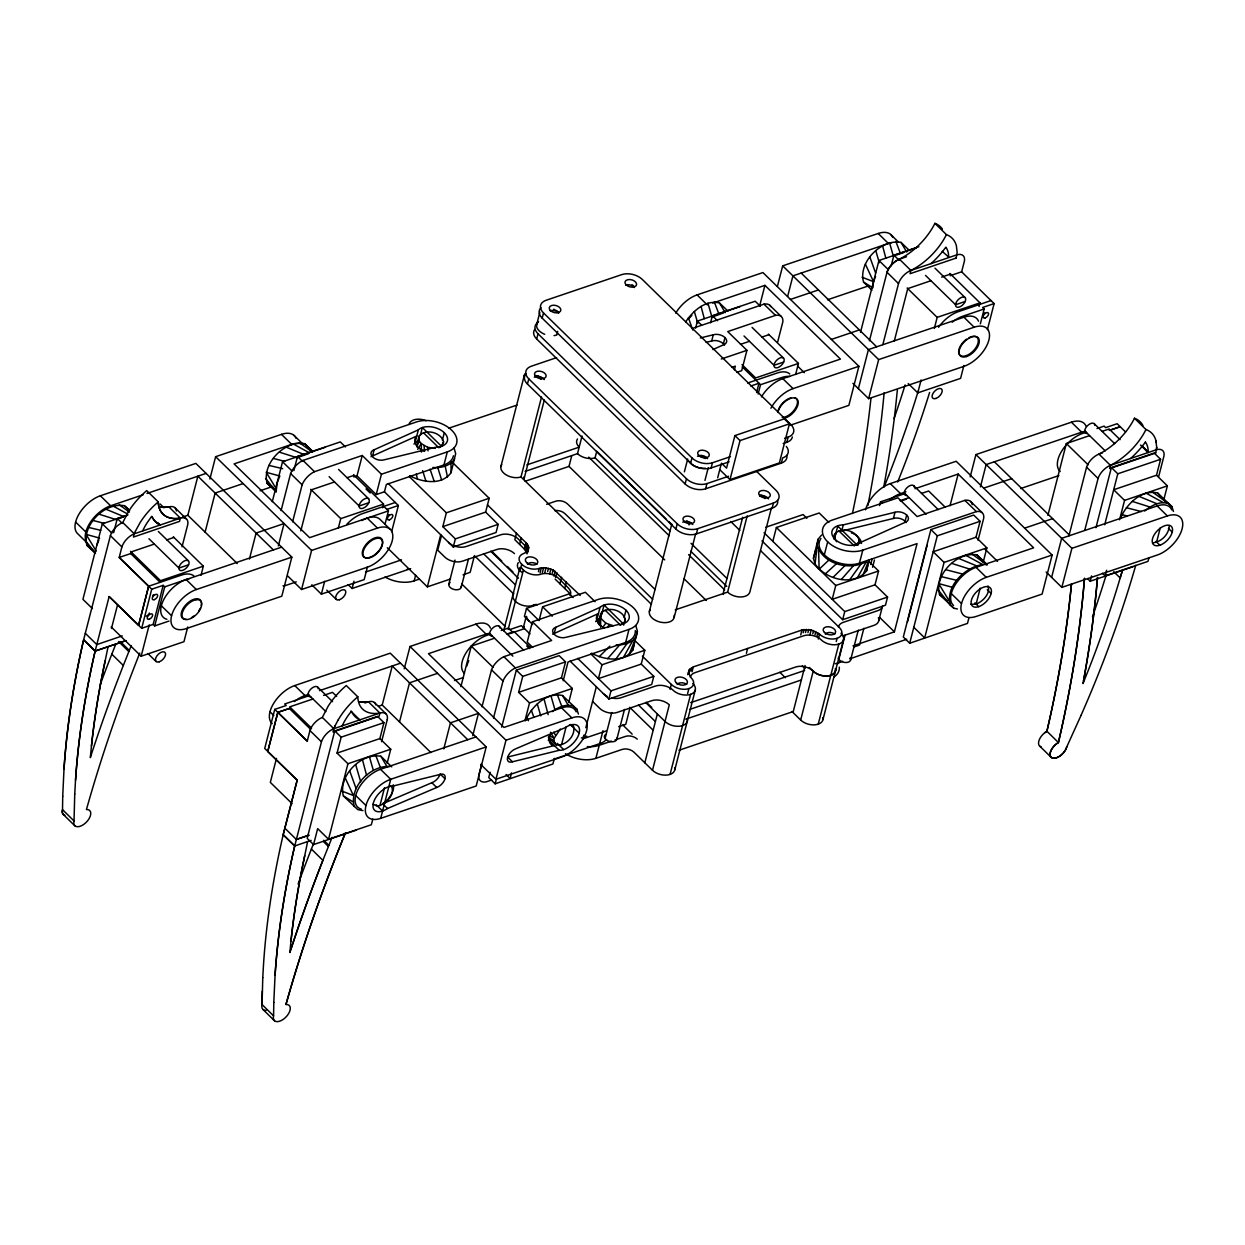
<?xml version="1.0" encoding="UTF-8"?>
<svg xmlns="http://www.w3.org/2000/svg" width="1245" height="1245" viewBox="0 0 1245 1245"><rect width="100%" height="100%" fill="white"/><g stroke="black" fill="none" stroke-linecap="round" stroke-linejoin="round"><path stroke-width="1.5" d="M62.732 796.271L62.515 809.717A10.629 5.758 -45.7 0 0 64.818 815.366A10.629 5.758 -45.7 0 1 62.53 809.67L74.031 820.953A10.629 5.758 -45.7 0 0 79.478 826.478A10.629 5.758 -45.7 0 0 90.029 816.798A10.629 5.758 -45.7 0 0 86.434 809.546A1489.144 805.468 -45.7 0 1 139.782 653.065M74.031 820.953L74.747 793.968M262.773 977.605L262.057 1004.606A10.629 5.758 -45.7 0 0 266.15 1010.395M262.29 991.16L262.088 1004.559L273.573 1015.858A10.629 5.758 -45.7 0 0 279.005 1021.414A10.629 5.758 -45.7 0 0 289.556 1011.718A10.629 5.758 -45.7 0 0 285.961 1004.482A1489.144 805.468 -45.7 0 1 345.332 833.092M273.573 1015.858L273.807 1002.412M62.717 796.302L64.009 769.005A1085.547 587.173 -45.7 0 1 83.617 639.852L110.385 535.646A13.664 7.392 -45.7 0 1 122.773 522.526L128.624 511.275A50.796 27.483 -45.7 0 1 146.739 490.623L158.239 501.906A47.575 25.74 -45.7 0 0 180.369 518.185A13.664 7.392 -45.7 0 1 187.746 524.596L182.035 546.804M273.791 1002.443L275.067 975.146A1085.547 587.173 -45.7 0 1 294.692 845.977L321.459 741.787A13.664 7.392 -45.7 0 1 333.816 728.698L335.061 725.866M527.787 552.126L528.689 547.318L527.398 544.112L487.495 504.894M600.588 627.293L600.79 613.567C607.093 605.724 622.905 609.77 625.317 619.372L623.636 625.13M1155.718 452.962L1156.683 447.282L1155.936 440.621A50.796 27.483 -45.7 0 0 1145.96 429.525L1134.46 418.242A47.575 25.74 -45.7 0 1 1098.93 454.098A13.664 7.392 -45.7 0 0 1086.574 467.171L1068.957 535.708M1158.675 476.586L1163.935 456.09A13.664 7.392 -45.7 0 0 1156.558 449.71L1156.698 447.251M74.731 793.999L75.525 780.257A1085.547 587.173 -45.7 0 1 95.134 651.088L109.155 596.526L141.681 628.305L153.166 624.399L163.188 585.337L164.729 586.846L154.707 625.908L153.166 624.399M262.757 977.636L263.551 963.895A1085.547 587.173 -45.7 0 1 283.175 834.741L297.166 780.21L264.718 748.447L274.74 709.385L286.225 705.495L284.685 704.001L306.083 696.733A25.522 13.804 -45.7 0 1 309.445 695.862M897.365 389.934L895.98 403.458A1506.17 814.681 -45.7 0 1 883.934 486.11M108.082 646.669L105.156 660.862A1068.521 577.96 -45.7 0 0 91.445 746.051L90.325 757.614L91.196 754.921A1506.17 814.681 -45.7 0 1 123.348 665.421L131.239 645.626M307.639 841.558L304.714 855.751A1068.521 577.96 -45.7 0 0 290.988 940.94L289.883 952.503L290.754 949.811A1506.17 814.681 -45.7 0 1 322.875 860.342L332.088 837.356M869.088 560.483L866.567 570.879C853.681 586.893 825.311 579.641 815.039 563.876L818.043 539.287L821.653 534.945M94.776 552.873L86.917 545.403C81.392 525.514 104.44 502.171 124.391 505.703L127.924 508.785M276.281 492.055L267.115 483.34C261.606 463.467 284.654 440.123 304.605 443.656L311.515 450.955M363.011 810.619L357.813 809.639L343.402 795.944C337.893 776.055 360.941 752.711 380.877 756.244L391.755 766.873M354.28 806.558C348.818 787.089 370.714 764.866 390.027 766.546M569.479 724.668L573.509 726.535C576.046 735.717 565.417 746.486 556.204 744.868L553.869 741.195L554.165 738.347L560.266 729.056M871.967 290.194L863.532 282.086C858.023 262.197 881.071 238.853 901.022 242.386L909.441 250.494M957.405 608.961L953.95 608.291L939.539 594.596C934.03 574.723 957.078 551.379 977.014 554.912L986.196 565.028M953.95 608.291L950.417 605.226C945.033 586.239 964.844 567.191 982.71 564.545L965.482 555.13M1169.257 526.199C1168.759 534.292 1161.601 541.559 1153.664 542.727M418.398 442.317L419.067 436.108C425.385 428.249 441.197 432.295 443.594 441.897L441.446 446.301L438.769 447.702L423.409 432.7M599.032 624.788L600.292 615.979M1083.477 681.031A1490.701 806.324 -45.7 0 0 1096.892 584.854L1097.53 577.369L1095.538 598.347A1506.17 814.681 -45.7 0 1 1083.492 680.999L1082.994 683.552L1088.192 670.588A1068.521 577.96 -45.7 0 0 1119.769 579.33L1122.414 570.241M416.561 445.866L419.067 436.108M409.807 475.73C422.133 482.391 441.726 485.674 451.063 472.68L455.67 453.647L454.083 448.091M591.531 653.189C603.856 659.866 623.434 663.149 632.787 650.155L633.845 644.957M629.176 654.481L636.335 636.319L637.393 631.122L635.79 625.55M815.039 563.876L813.436 558.32L815.802 549.808M838.912 530.899L854.272 545.886L858.614 542.493L859.097 540.097C856.7 530.495 840.889 526.433 834.57 534.292L834.819 539.256L836.718 541.746M866.567 570.879L867.625 565.666M1044.711 732.776L1046.905 731.282L1050.095 717.167A1473.691 797.111 -45.7 0 0 1071.478 583.952A1489.144 805.468 -45.7 0 1 1046.92 731.251A10.629 5.758 -45.7 0 0 1039.124 740.137A10.629 5.758 -45.7 0 0 1041.085 746.875M1066.763 746.875A10.629 5.758 -45.7 0 1 1052.601 758.112A10.629 5.758 -45.7 0 1 1056.227 744.028L1058.421 742.534L1061.611 728.418A1473.691 797.111 -45.7 0 0 1084.488 578.162A1489.144 805.468 -45.7 0 1 1058.437 742.502A10.629 5.758 -45.7 0 0 1050.08 753.801A10.629 5.758 -45.7 0 0 1057.192 757.505A10.629 5.758 -45.7 0 0 1066.778 746.844L1081.111 715.268M632.787 650.155L637.393 631.122M813.436 558.32L818.043 539.287M598.643 622.267L600.79 613.567M624.461 622.842L625.317 619.372M833.714 537.778L834.57 534.292M857.821 545.31L859.097 540.097M135.503 530.977L134.273 533.809A13.664 7.392 -45.7 0 0 121.885 546.928L119.209 557.495L151.719 589.227L141.681 628.305M127.301 515.352L102.323 523.818L82.933 599.343L92.457 608.634M113.653 532.673L117.295 518.496L128.002 514.854M158.255 501.875A47.575 25.74 -45.7 0 0 180.385 518.138L134.273 533.809L133.433 537.062L179.545 521.39L180.385 518.138L168.869 506.886A47.575 25.74 -45.7 0 1 159.967 506.98A47.575 25.74 -45.7 0 0 168.853 506.933A13.664 7.392 -45.7 0 1 176.416 510.995M111.474 628.46L117.466 605.163M109.14 596.573L138.569 625.317L148.669 586.193L119.224 557.449L130.709 553.558L131.13 551.94L154.318 544.065M138.615 625.301L148.637 586.239L181.521 575.081A25.522 13.804 -45.7 0 1 194.033 576.062M111.132 626.873L141.167 656.208L149.198 624.897M182.377 517.111L187.839 515.259L197.862 476.197L273.371 549.932M209.891 479.029L215.618 456.697L281.479 434.365A25.522 13.804 -45.7 0 1 296.077 438.333M205.114 532.129L215.136 493.067L243.133 483.574M187.746 626.951L183.964 641.689L141.167 656.208M200.99 575.377L203.355 566.164L173.32 536.844M249.405 559.098L256.096 533.062L284.078 523.569L278.351 545.886M272.281 501.657L282.537 461.755L325.334 447.235M281.09 510.574L290.599 473.551A15.158 8.201 -45.7 0 1 302.986 460.432L416.593 421.915A25.522 15.64 14.4 0 1 451.702 430.21A25.522 15.64 14.4 0 1 447.297 451.904L443.951 464.93L386.339 484.461L384.456 491.791L376.223 494.576L357.019 475.839L362.248 455.483L381.437 474.236L376.223 494.576M293.867 470.61L297.508 456.433L340.305 441.913L345.425 446.908M292.606 521.811L302.115 484.803A15.158 8.201 -45.7 0 1 314.503 471.684L362.248 455.483M86.792 542.618L77.844 533.856A25.522 13.804 -45.7 0 1 79.026 514.029A25.522 13.804 -45.7 0 1 100.363 495.775L195.854 463.405L291.844 557.137L281.806 596.199L186.314 628.585A25.522 13.804 -45.7 0 1 171.577 615.746L161.336 605.755M300.808 530.884L311.343 489.845L334.531 481.971M301.57 589.507L311.592 550.43L377.453 528.098A25.522 13.804 -45.7 0 1 392.191 540.937A25.522 13.804 -45.7 0 1 367.415 567.175L301.57 589.507L287.657 575.921M267.784 751.451L277.806 712.389L289.307 708.452L310.705 729.399M276.468 758.438L270.321 782.389L292.155 803.71M311.81 584.808L321.366 594.145L324.68 581.244M338.391 527.833L340.757 518.62L383.569 504.101L353.533 474.781M371.026 456.713A8.513 5.213 14.4 0 1 372.551 455.966L374.138 449.772L418.351 429.852A15.952 9.773 14.4 0 1 444.294 432.715L442.38 440.154M275.067 975.146A1085.547 587.173 -45.7 0 1 294.707 845.946L283.175 834.741L297.197 780.179L267.737 751.466L277.837 712.342L290.599 708.047M348.102 584.59L352.102 588.496L353.985 581.182M367.477 566.74L364.178 579.625L321.366 594.145M382.62 507.789L383.569 504.101M385.094 523.912L388.44 510.901L383.818 506.404M333.847 728.667L332.991 731.951L379.102 716.28L379.943 713.027L333.816 728.698L322.33 717.416L328.182 706.164A50.796 27.483 -45.7 0 1 346.281 685.544L357.797 696.795A47.575 25.74 -45.7 0 0 379.927 713.074A13.664 7.392 -45.7 0 1 387.288 719.486M313.569 844.577L317.662 828.625L328.54 839.254L347.931 763.73L337.053 753.101L379.865 738.596L383.958 722.645L377.562 716.389L334.749 730.908L307.173 838.336L313.569 844.577L356.381 830.073M391.693 531.553L398.369 505.501L384.456 491.791M415.005 442.878L418.351 429.852M337.053 753.101L341.161 737.164L383.958 722.645M420.437 434.972L422.351 427.533L441.524 446.317M378.589 706.257L382.215 705.028L392.253 665.966L467.762 739.701M385.047 577.011A25.522 15.64 14.4 0 0 414.18 580.855L415.612 575.268M381.592 741.693L387.304 719.454M404.267 668.798L410.01 646.482L475.855 624.15A25.522 13.804 -45.7 0 1 490.468 628.118M387.304 547.753L427.346 586.862L440.73 534.774M388.253 483.527L453.273 547.022L455.359 538.883L442.815 526.635L446.364 512.8L489.176 498.28L451.951 461.926M441.493 535.521L437.726 550.165L444.776 557.044A12.761 7.828 14.4 0 0 462.331 561.199L496.895 549.465A12.761 7.828 14.4 0 1 514.465 553.62M372.8 819.117L371.352 824.735L328.54 839.254M387.117 763.325L390.743 749.21L379.865 738.596M399.505 721.898L409.527 682.836L437.524 673.343M373.002 804.208L377.033 806.075L379.958 805.515L384.518 787.758M355.728 795.524L365.968 805.531A25.522 13.804 -45.7 0 0 380.705 818.354L390.728 779.292L486.219 746.907L390.245 653.174L294.754 685.559A25.522 13.804 -45.7 0 0 273.402 703.798A25.522 13.804 -45.7 0 0 272.219 723.641M448.822 584.263L455.032 560.079M461.226 587.189L468.4 559.285M474.454 555.597L470.159 572.342L463.031 574.77M442.815 526.635L485.628 512.115L489.176 498.28M536.564 325.038L539.848 312.23M500.91 466.533L524.301 375.383M786.84 455.359A14.893 9.12 14.4 0 1 781.346 463.124L705.604 488.803A14.893 9.12 14.4 0 1 685.123 483.963L536.673 338.982L538.011 333.769A14.893 9.12 14.4 0 1 537.902 322.424M729.134 461.848L711.113 467.964A14.893 9.12 14.4 0 1 690.633 463.124L542.182 318.144L543.52 312.946A14.893 9.12 14.4 0 1 546.088 300.278L621.815 274.6A14.893 9.12 14.4 0 1 642.296 279.44L790.746 424.421A14.893 9.12 14.4 0 1 788.178 437.073L786.84 442.286L783.229 443.516M777.627 500.443A14.893 9.12 14.4 0 1 772.118 508.209L696.391 533.887A14.893 9.12 14.4 0 1 675.895 529.047L527.46 384.067L528.798 378.869A14.893 9.12 14.4 0 1 531.366 366.201L556.608 357.642M485.628 512.115L498.156 524.363L496.07 532.502L453.273 547.022M443.796 748.883L450.472 722.831L478.469 713.338L472.742 735.67M460.883 686.633L471.279 646.108L494.467 638.234M557.713 331.326L556.764 334.998A12.777 7.828 14.4 0 1 554.025 335.605M651.322 604.23L521.001 476.959L541.528 396.984M544.314 400.034L524.067 478.905A12.761 7.828 14.4 0 0 524.052 476.819M516.488 533.218L514.823 539.723L524.425 549.107L527.024 553.838L528.689 547.318M519.616 544.407L521.297 537.902M481.986 706.818L491.495 669.81A15.158 8.201 -45.7 0 1 503.883 656.691L551.628 640.49L532.424 621.753L598.285 599.421A25.522 15.64 14.4 0 1 633.394 607.716A25.522 15.64 14.4 0 1 628.99 629.41L625.659 642.436L568.031 661.982L563.207 680.75M503.696 630.686L519.943 567.44M524.425 549.107L526.09 542.587M520.021 570.801L521.686 564.281A12.761 7.828 14.4 0 1 523.896 553.434L527.086 551.582L528.627 548.874M525.732 550.632L527.398 544.112M526.604 552.22L528.285 545.715M508.162 629.456L523.414 570.039M481.628 764.352L478.765 775.448A15.158 8.201 -45.7 0 0 486.141 781.876L491.651 780.008M493.502 718.069L503.011 681.046A15.158 8.201 -45.7 0 1 515.399 667.942L628.99 629.41M486.219 746.907L476.197 785.984L380.705 818.354M573.073 597.538L569.307 593.865L526.51 608.369L524.41 616.508L532.673 624.57M523.32 627.667L526.153 616.68M538.416 571.688L539.256 568.436L541.326 567.922L546.026 567.844L553.122 569.977L580.217 595.437M540.065 572.809L541.326 567.922M490.11 772.258L488.756 777.565L495.152 783.821L552.92 763.979L554.367 758.345M501.704 727.142L516.333 670.137L559.145 655.633L565.541 661.873L561.448 677.825L518.636 692.344L529.514 702.974L524.985 720.606M525.203 481.255L569.012 466.393L571.704 455.872M542.353 572.607L543.614 567.72M544.781 572.716L546.026 567.844M532.424 621.753L527.211 642.093L532.689 647.447M525.141 471.404L577.509 453.647L582.053 435.968M547.644 571.517L548.485 568.265M495.946 779.277L505.984 740.215L571.844 717.883A25.522 13.804 -45.7 0 1 586.582 730.722A25.522 13.804 -45.7 0 1 561.806 756.944L495.946 779.277L480.648 764.337M495.152 783.821L496.506 778.498M518.636 692.344L522.729 676.393L565.541 661.873M549.621 573.867L550.881 568.981M595.063 601.693L585.399 592.278L542.602 606.782L539.054 620.617L526.51 608.369M552.282 573.229L553.122 569.977M553.869 576.077L555.114 571.19M555.55 577.462L556.811 572.591M559.939 583.78L561.604 577.275M511.571 772.865L510.123 778.483L506.046 774.499M669.934 530.915L595.063 457.802L596.744 451.281L617.536 471.59M564.732 588.465L566.397 581.96M552.718 634.219A8.513 5.213 14.4 0 1 554.243 633.472L555.83 627.278L600.043 607.358A15.952 9.773 14.4 0 1 625.986 610.221L624.072 617.676M568.7 702.553L572.311 688.454L561.448 677.825M561.526 744.759L566.086 727.002M596.697 620.383L600.043 607.358M601.662 614.345L604.043 605.039L623.231 623.792M583.921 735.11L582.956 738.83L606.144 730.971M585.835 727.671L596.339 686.758M644.785 650.263L601.973 664.783L598.425 678.618L641.237 664.099L644.785 650.263L633.689 639.432M695.613 328.12L697.418 321.07L740.23 306.55M570.101 661.126L608.883 699.005L610.968 690.866L653.781 676.346L641.237 664.099M565.432 753.676A25.522 15.64 14.4 0 0 595.904 758.329L599.234 745.304L611.528 741.133M553.932 759.185L599.654 743.67L603 730.659M710.568 322.828L712.389 315.732L755.201 301.228L760.322 306.223M605.054 738.581L611.746 712.545M706.148 342.344L711.689 340.99L713.276 334.796A8.513 5.213 14.4 0 1 724.979 337.566A8.513 5.213 14.4 0 1 723.516 344.803L712.903 349.58M684.392 471.839L687.691 459.016M649.361 611.513L671.802 524.083M616.851 739.172L624.492 709.401M685.123 483.963L686.462 478.749L538.011 333.769M690.633 463.124L691.971 457.911L543.52 312.946M630.063 707.58L625.768 724.325L618.64 726.738M675.895 529.047L677.233 523.834L528.798 378.869M723.392 343.76L724.979 337.566M653.781 676.346L651.68 684.485L608.883 699.005M704.966 480.43L708.249 467.622M734.41 369.812L735.344 366.139L731.749 367.368M705.604 488.803L706.942 483.589L728.574 476.259M711.113 467.964L712.451 462.751L730.473 456.65M674.183 617.38L695.675 533.669M696.391 533.887L697.714 528.674L773.456 502.996A14.893 9.12 14.4 0 0 776.024 490.343L756.602 471.373M777.611 342.173L782.84 321.817A15.158 8.201 -45.7 0 0 775.479 315.39L727.734 331.59L746.922 350.327L741.693 370.683L736.76 372.348M759.668 305.819L764.928 285.354L840.437 359.089L782.809 378.636A25.522 13.804 -45.7 0 0 761.458 396.875M717.665 477.8L721.431 463.156L726.551 468.151L734.908 435.594L784.288 418.849L789.408 423.845L779.386 462.907L729.99 479.652L719.75 469.661M644.817 762.78L657.36 713.945M670.09 689.325L671.335 684.439L642.342 656.131M674.774 767.776A12.761 7.828 14.4 0 1 667.242 775.044A12.761 7.828 14.4 0 1 652.504 770.281L669.296 704.841A12.761 7.828 14.4 0 0 651.742 700.702L617.178 712.42A12.761 7.828 14.4 0 1 599.608 708.265L592.573 701.402M777.425 286.319L782.685 265.854L878.176 233.484A25.522 13.804 -45.7 0 1 892.774 237.437M729.99 479.652L740.012 440.59L789.408 423.845M756.602 392.517L758.983 383.227L750.782 386.012M758.127 394.027L760.524 384.721L781.922 377.468A25.522 13.804 -45.7 0 1 789.797 376.472M687.722 674.712L689.107 670.012L693.294 666.9L801.982 630.017L811.211 629.846L819.537 634.156A12.761 7.828 14.4 0 0 837.091 638.312L836.251 641.564M688.843 673.623L690.103 668.752M690.679 670.946L691.52 667.693M787.665 296.326L792.925 275.861L888.416 243.475A25.522 13.804 -45.7 0 1 891.762 242.604M692.049 671.771L693.294 666.9M687.645 693.481L688.89 688.594A12.761 7.828 14.4 0 0 691.099 677.747L688.501 673.016L689.107 670.012M670.059 774.421L690.617 694.352A12.761 7.828 14.4 0 0 692.811 683.505M674.79 769.861L695.348 689.777M742.705 517.22L723.423 592.34A12.761 7.828 14.4 0 0 723.438 594.425M675.257 609.863L727.625 592.106L747.202 515.85M795.617 374.465L798.45 363.416L768.43 334.096M781.346 463.124L782.669 457.911A14.893 9.12 14.4 0 0 786.311 446.426M771.402 507.991L749.926 591.702A12.761 7.828 14.4 0 1 740.822 596.977A12.761 7.828 14.4 0 1 727.625 592.106M772.118 508.209L773.456 502.996M772.834 541.342L776.382 527.506L819.194 512.987L828.843 522.418M746.377 653.329L747.638 648.458M860.513 332.275L878.954 260.501L916.398 247.786M675.724 313.133A25.522 13.804 -45.7 0 1 697.076 294.894L762.92 272.562L858.894 366.295L848.872 405.356L790.326 425.214M869.415 340.803L887.016 272.281A13.664 7.392 -45.7 0 1 899.404 259.178A47.575 25.74 -45.7 0 0 934.902 223.353A50.796 27.483 -45.7 0 1 942.418 229.08M858.396 388.658L868.419 349.596L963.91 317.21A25.522 13.804 -45.7 0 1 978.508 321.179M891.187 265.808L893.926 255.163L918.888 246.697M800.722 634.903L801.982 630.017M803.212 632.756L804.052 629.503M824.33 554.865L827.676 541.84A25.522 15.64 14.4 0 1 832.065 520.145L897.925 497.813L917.129 516.55L964.875 500.365A15.158 8.201 -45.7 0 1 972.221 504.614M805.499 632.553L806.34 629.301M807.927 632.678L808.752 629.41M868.621 398.665L878.659 359.603L974.15 327.217A25.522 13.804 -45.7 0 1 988.888 340.041A25.522 13.804 -45.7 0 1 964.112 366.279L868.621 398.665L852.903 383.304M882.829 344.647L898.532 283.533A13.664 7.392 -45.7 0 1 910.92 270.414A47.575 25.74 -45.7 0 0 946.418 234.605L934.902 223.353M834.492 538.789L837.838 525.763M809.95 634.717L811.211 629.846M812.767 633.814L813.607 630.561M805.064 665.515L793.423 710.911A2.132 1.229 71.3 0 1 791.976 711.502M815.008 634.794L815.848 631.542M843.285 524.876A15.952 9.773 14.4 0 0 835.084 539.318A15.952 9.773 14.4 0 0 861.026 542.197L905.239 522.278A8.513 5.213 14.4 0 0 906.702 515.041A8.513 5.213 14.4 0 0 894.999 512.271L843.285 524.876L841.698 531.055L893.412 518.465A8.513 5.213 14.4 0 1 906.204 522.589M817.016 636.024L817.84 632.756M950.137 275.721L961.622 271.799L964.393 261.201A13.664 7.392 -45.7 0 0 957.016 254.789L910.904 270.461L910.064 273.713L956.191 258.042M894.33 340.865L907.761 288.575M818.276 639.043L819.537 634.156M822.945 717.525A12.761 7.828 14.4 0 1 815.413 724.792A12.761 7.828 14.4 0 1 800.675 720.03L813.218 671.195L809.375 667.46M878.565 570.988L835.768 585.492L832.22 599.327L875.017 584.823L878.565 570.988L868.87 561.511M761.971 540.906L842.663 619.714L844.748 611.575L887.561 597.071L875.017 584.823M820.906 538.525A25.522 15.64 14.4 0 0 828.983 558.507A25.522 15.64 14.4 0 0 859.439 563.16L862.785 550.134L976.391 511.617A15.158 8.201 -45.7 0 1 983.752 518.029L978.056 540.237M818.23 724.185L838.819 644.07A12.761 7.828 14.4 0 0 841.013 633.223M822.976 719.61L843.55 639.494M838.85 659.305L845.059 635.121M879.515 505.594L880.48 501.875L901.878 494.623A25.522 13.804 -45.7 0 1 905.239 493.751M870.706 564.467L872.138 558.943M872.574 567.284L874.441 560.017M908.227 383.553L917.783 392.875L921.098 379.99M934.341 328.415L937.174 317.366L979.986 302.846L949.951 273.511M850.631 659.897L858.272 630.126M956.16 258.073L957.14 252.361L956.378 245.732A50.796 27.483 -45.7 0 0 946.402 234.636M863.859 628.305L859.564 645.034L854.21 646.855M893.412 518.465L894.999 512.271M878.737 620.757L882.036 607.949M905.115 521.219L906.702 515.041M887.561 597.071L885.475 605.21L842.663 619.714M852.996 645.875L894.408 631.837L917.067 543.614L859.439 563.16M963.895 365.47L960.595 378.371L917.783 392.875M979.037 306.535L979.986 302.846M980.344 323.856L984.172 308.978L982.632 307.468L994.117 303.578L961.622 271.799M913.799 627.293L924.677 637.907L944.068 562.398L933.19 551.768L976.002 537.249L980.095 521.297L973.699 515.056L930.886 529.561L903.31 636.989L909.706 643.245L967.489 623.403L968.937 617.769M907.481 621.909L927.12 545.403M987.425 329.614L994.117 303.578M909.706 643.245L937.298 535.817L980.095 521.297M950.044 505.688L958.168 474.065L1033.661 547.816L976.049 567.346A25.522 13.804 -45.7 0 0 954.697 585.601A25.522 13.804 -45.7 0 0 953.514 605.428M970.182 476.897L975.909 454.581L1071.4 422.195A25.522 13.804 -45.7 0 1 1086.014 426.163M980.422 486.904L986.149 464.572L1081.64 432.202A25.522 13.804 -45.7 0 1 1085.002 431.33M983.254 561.977L986.88 547.878L976.002 537.249M970.758 604.276L976.096 604.183L980.188 588.2M1047.901 515.352L1066.342 443.516L1089.531 435.641M865.524 509.843A25.522 13.804 -45.7 0 1 890.299 483.605L956.16 461.272L1052.134 555.021L1042.112 594.083L976.251 616.415A25.522 13.804 -45.7 0 1 961.514 603.576L951.273 593.585M1051.62 577.384L1061.658 538.322L1157.15 505.937A25.522 13.804 -45.7 0 1 1171.747 509.905M1061.861 587.375L1071.898 548.314L1167.39 515.928A25.522 13.804 -45.7 0 1 1182.128 528.767A25.522 13.804 -45.7 0 1 1157.352 555.005L1061.861 587.375L1046.127 572.015M1084.753 530.292L1098.09 478.422A13.664 7.392 -45.7 0 1 1110.478 465.303A47.575 25.74 -45.7 0 0 1145.976 429.494M1156.574 449.678L1110.447 465.35L1109.622 468.602L1155.733 452.931M1095.942 527.709L1111.396 467.56L1154.193 453.04L1160.589 459.28L1156.496 475.232L1113.684 489.752L1124.562 500.381L1119.582 519.772M1087.648 578.723L1090.2 581.228L1091.569 575.906M1104.704 524.752L1117.792 473.8L1160.589 459.28M1102.463 573.245L1105.171 575.906L1106.618 570.272M1148.948 557.635L1147.983 561.386L1105.171 575.906M1163.748 499.961L1167.374 485.861L1156.496 475.232M1156.589 542.166L1160.231 527.958M1122.741 569.634L1120.158 577.96L1113.777 571.688M598.285 623.34L602.456 611.575M833.854 539.023L836.235 532.3M862.972 575.206L868.823 560.343M96.892 544.968L98.931 539.801M100.378 684.205A1506.17 814.681 -45.7 0 1 111.801 654.216L115.941 643.758M298.115 884.043A1506.17 814.681 -45.7 0 1 311.375 849.059L313.444 843.861M525.437 720.684C531.428 706.849 546.197 691.987 562.46 695.488L576.871 709.183L578.396 714.054M875.562 276.483L873.523 281.65L872.885 287.844L863.532 282.086M1120.5 518.091C1126.492 504.256 1141.245 489.394 1157.508 492.896L1166.689 503.011M884.09 487.044L888.634 475.699M1081.096 715.299L1087.897 699.519A1085.547 587.173 -45.7 0 0 1135.751 565.323M142.677 530.961L143.019 530.168A40.167 21.725 -45.7 0 1 151.392 516.955M342.219 725.851L342.577 725.057A40.167 21.725 -45.7 0 1 350.919 711.891L351.401 711.3A58.219 31.498 -45.7 0 0 359.463 719.75L359.821 719.859M416.717 446.83L419.316 441.072L418.585 438.505M442.302 444.776L443.594 441.897M135.487 531.008L140.14 522.526A50.796 27.483 -45.7 0 1 158.239 501.906M335.029 725.897L337.986 720.217M623.387 657.516L632.74 640.646L636.335 636.319M857.167 578.24L866.52 561.37C850.148 571.346 822.089 564.156 816.985 544.485M417.697 449.383L421.215 443.547L419.316 441.072M337.971 720.264L339.698 717.416A50.796 27.483 -45.7 0 1 357.813 696.764M685.668 321.941C692.765 311.079 705.573 299.516 719.486 302.955L727.92 311.063M602.564 627.745L605.786 623.169L613.209 625.706M615.948 658.963L626.935 643.681L632.74 640.646M849.744 579.688L860.715 564.405M607.311 627.511L609.319 624.788M432.793 467.482C440.808 468.182 450.13 466.128 454.627 458.845M624.819 621.769L620.477 625.177L605.132 610.174M151.376 517.002L151.859 516.41A58.219 31.498 -45.7 0 0 159.936 524.83L157.71 522.464M607.622 658.683L619.512 645.128L626.935 643.681M841.418 579.407L853.292 565.852M599.203 656.691L609.848 646.171M832.998 577.415L844.966 565.572M828.874 560.079L819.132 569.245L818.587 550.041M825.326 573.914L836.547 563.58M931.027 263.629L931.509 263.193A58.219 31.498 -45.7 0 0 945.858 247.164L946.091 247.506A40.167 21.725 -45.7 0 1 948.628 257.015L942.216 251.381M1130.569 458.518L1131.067 458.082A58.219 31.498 -45.7 0 0 1145.4 442.099M552.22 711.626C558.102 707.144 565.93 703.705 573.338 706.102M1144.575 511.041C1151.096 505.719 1159.78 500.755 1168.386 503.525L1171.918 506.59L1173.444 511.462M120.283 518.2L123.722 516.566L105.965 509.221M308.698 453.6L297.057 457.771L279.44 452.184M723.594 312.9L711.953 317.086L707.954 303.189M896.914 254.883L903.528 252.626M379.958 805.515C386.713 802.683 394.416 795.213 391.926 787.307L390.292 785.891M976.096 604.183C982.85 601.335 990.553 593.865 988.063 585.959M372.551 455.966L416.764 436.03A15.952 9.773 14.4 0 0 423.705 451.079M554.243 633.472L598.456 613.536A15.952 9.773 14.4 0 0 604.323 628.056M387.553 808.503L382.682 803.756L431.875 782.716A8.513 4.606 -45.7 0 0 440.123 773.985L444.994 778.732A8.513 4.606 -45.7 0 1 436.73 787.478L387.553 808.503A15.952 8.622 -45.7 0 1 373.375 803.009A15.952 8.622 -45.7 0 1 393.342 785.953L440.076 774.452A8.513 4.606 -45.7 0 1 444.994 778.732M790.793 397.84L788.272 398.82A12.341 6.676 -45.7 0 0 777.829 412.437M969.108 337.582L970.913 336.881M85.983 540.875A25.522 13.804 -45.7 0 1 110.603 505.781L143.331 494.685M146.972 493.456L206.094 473.396M300.916 443.64A25.522 13.804 -45.7 0 0 291.719 444.372L234.091 463.903L309.585 537.653L388.44 510.901M712.7 303.064L764.928 285.354M692.5 328.384L763.963 304.153A15.158 8.201 -45.7 0 1 770.764 306.581M898.516 283.564L887.016 272.281A13.664 7.392 -45.7 0 1 899.388 259.209L906.5 256.766M790.435 299.438L818.432 289.945M260.08 490.763L272.671 486.484M448.869 428.187L517.017 405.076M827.474 299.796L869.29 285.619M347.013 477.738L354.156 475.325L353.736 476.959L357.019 475.839M740.479 344.351L749.397 341.332M761.893 337.084L769.021 334.672M166.783 539.879L173.942 537.42M907.745 288.622L930.949 280.716M941.625 277.121L950.573 274.056M381.437 474.236L447.297 451.904M721.306 359.011L746.922 350.327M831.38 339.418L859.377 329.941M368.769 502.731L359.151 505.999L329.116 476.664M783.665 362.046L774.032 365.314L744.012 335.979M188.555 564.794L178.938 568.062L148.918 538.727M965.186 301.477L955.569 304.729L925.533 275.41M798.45 363.416L755.653 377.935L742.004 364.598M203.355 566.164L160.558 580.684L130.523 551.348M395.365 502.451L362.419 513.656A25.522 13.804 -45.7 0 0 346.981 524.114M747.685 383.009L777.316 372.971A25.522 13.804 -45.7 0 1 789.812 373.951M991.067 300.543L958.152 311.732A25.522 13.804 -45.7 0 0 938.543 327.295M386.899 509.392L398.369 505.501M151.719 589.227L163.188 585.337M164.729 586.846L281.603 547.146M984.172 308.978L962.774 316.23A25.522 13.804 -45.7 0 0 952.223 322.19M526.822 464.899L579.19 447.142A12.761 7.828 14.4 0 1 577.478 438.971M171.577 615.746A25.522 13.804 -45.7 0 1 196.352 589.523L291.844 557.137M770.935 408.235A25.522 13.804 -45.7 0 1 793.049 388.627L858.894 366.295M122.259 635.915L96.814 644.583L85.314 633.3M154.707 625.908L168.978 621.068M296.263 581.882L285.245 585.617A15.158 8.201 -45.7 0 1 283.004 585.819M64.009 769.005A1085.547 587.173 -45.7 0 1 83.633 639.805L95.134 651.088L125.854 640.646L95.134 651.088A1085.547 587.173 -45.7 0 0 75.525 780.257M546.633 504.287L555.815 501.175A8.513 5.213 14.4 0 1 567.533 503.945L655.181 589.554M455.359 538.883L498.156 524.363M365.485 572.077L401.497 559.861M784.568 438.302L788.178 437.073M352.102 588.496L410.648 568.654M414.18 580.855L419.456 579.065M427.346 586.862L450.534 579.003M513.687 593.118A12.761 7.828 14.4 0 0 517.718 603.125A12.761 7.828 14.4 0 0 532.953 605.443L536.237 604.323M765.644 527.289L803.103 514.574L806.869 518.262M294.442 701.526A25.522 13.804 -45.7 0 1 304.994 695.55L308.635 694.321M319.529 690.633L400.485 663.18M489.456 633.285A25.522 13.804 -45.7 0 0 486.095 634.141L428.467 653.687L503.976 727.422L561.604 707.891A25.522 13.804 -45.7 0 1 576.202 711.844M889.988 499.572A25.522 13.804 -45.7 0 1 900.54 493.611L905.94 491.775M914.95 488.725L958.168 474.065M490.546 634.094L486.982 635.308A25.522 13.804 -45.7 0 0 465.63 653.547A25.522 13.804 -45.7 0 0 464.447 673.389M501.253 630.468L508.38 628.056L512.987 632.553M1086.294 432.171L1082.714 433.385A25.522 13.804 -45.7 0 0 1067.276 443.842M1096.985 428.545L1104.128 426.117L1105.653 427.626L1117.139 423.736L1125.558 431.953M509.921 629.55L521.406 625.659L529.981 633.97M312.9 699.005L289.712 706.864L311.546 728.201M323.607 695.379L332.524 692.344L336.617 696.344M1102.012 431.408L1109.155 428.996L1120.064 439.656M506.964 634.001L514.092 631.588L530.479 647.587M900.119 500.692L909.037 497.658M921.518 493.425L928.661 491.012L945.033 507.011M507.649 634.359L524.519 628.647M901.131 500.926L906.485 499.12M1110.384 430.039L1120.235 426.693M1109.248 430.443L1120.204 426.724M983.674 488.149L1011.656 478.656M364.863 703.02L368.427 701.775A13.664 7.392 -45.7 0 1 375.788 704.903M1102.494 452.853L1098.93 454.098L1110.447 465.35M454.456 680.533L463.467 677.482M1020.713 488.522L1058.888 475.574M1024.619 528.145L1052.616 518.651M347.931 763.73L390.743 749.21M1124.562 500.381L1167.374 485.861M529.514 702.974L572.311 688.454M944.068 562.398L986.88 547.878M361.252 809.094A25.522 13.804 -45.7 0 1 357.688 790.248A25.522 13.804 -45.7 0 1 380.503 769.301L475.995 736.915M961.514 603.576A25.522 13.804 -45.7 0 1 986.273 577.353L1052.134 555.021M843.067 635.822L874.006 625.332A12.761 7.828 14.4 0 0 878.394 617.598M581.399 737.974L586.8 736.153M690.679 702.647L795.679 667.024A12.761 7.828 14.4 0 1 813.234 671.164A12.761 7.828 14.4 0 0 827.972 675.926A12.761 7.828 14.4 0 0 835.488 668.705M296.388 839.441L309.102 835.13L296.357 839.472L284.856 828.19M689.683 709.432L804.659 670.448M311.157 840.375L294.692 845.977L283.191 834.695M906.733 639.245L849.915 658.807M835.27 663.772L842.6 661.297M615.046 739.935L625.581 736.371A8.513 5.213 14.4 0 1 637.284 739.141M1090.2 581.228L1133.012 566.708M685.777 719.174L801.36 679.972M595.904 758.329L622.235 749.397A8.513 5.213 14.4 0 1 633.938 752.151L652.504 770.281M679.007 750.253L792.754 711.689M579.174 733.227A15.952 8.622 -45.7 0 0 564.997 727.734L515.803 748.774A8.513 4.606 -45.7 0 0 507.555 757.505A8.513 4.606 -45.7 0 0 512.473 761.784L559.207 750.299A15.952 8.622 -45.7 0 0 579.174 733.227L571.486 725.726M700.344 337.955L713.276 334.796M435.345 448.371L427.611 447.313L421.215 443.547L421.464 452.06M616.166 645.019L619.512 645.128M1121.87 514.636L1127.005 515.881M941.376 576.653L956.798 580.357M268.951 465.397L282.662 468.68M88.737 527.46L100.736 530.339M1126.414 507.711L1141.369 511.571M945.92 569.728L962.743 574.069M273.495 458.471L284.716 461.366M93.297 520.534L104.502 523.414M952.238 587.282L938.637 583.547L948.892 600.355M99.616 538.089L86.014 534.354L96.254 551.162M1132.359 501.424L1149.975 507.026M951.865 563.44L969.481 569.027M99.226 514.247L116.843 519.834M862.007 277.215L873.523 281.65L865.368 264.142M341.877 791.073L353.378 795.508L345.223 778M1139.097 496.397L1156.854 503.743M958.603 558.414L976.36 565.759M286.179 447.157L303.936 454.503M1145.976 493.113L1163.204 502.529M293.057 443.874L308.713 452.433M112.844 505.937L126.943 513.64M549.372 735.546L554.165 738.347L550.492 732.231M573.758 707.269L576.871 709.183M343.402 795.944L352.755 801.702M1152.325 491.915L1168.386 503.525M971.831 553.932L986.429 564.483M947.445 600.837L939.539 594.596M299.407 442.66L312.557 452.168M276.499 490.639L267.115 483.34M119.193 504.723L129.433 512.115M93.359 550.586L86.917 545.403M570.708 724.434L573.509 726.535M548.282 736.993L553.869 741.195M605.786 623.169L601.039 618.547M1157.508 492.896L1171.918 506.59M977.014 554.912L987.503 564.872M304.605 443.656L312.464 451.126M124.391 505.703L129.636 510.699M1141.805 445.632L1148.155 452.558L1140.482 445.025M1141.789 445.663L1148.186 451.904A40.167 21.725 -45.7 0 0 1145.649 442.395L1145.416 442.068M934.979 268.157L965 297.493M1094.168 423.642L1114.649 443.64M890.673 234.465L898.345 241.966M1084.737 430.879L1105.202 450.877M878.176 233.484L888.416 243.475M963.91 317.21L974.15 327.217M1071.4 422.195L1081.64 432.202M1157.15 505.937L1167.39 515.928M899.404 259.178L910.904 270.461M893.926 255.163L899.046 260.158M1111.396 467.56L1117.792 473.8M1168.401 528.362L1172.245 532.113M878.954 260.501L888.463 269.791M907.138 288.031L937.174 317.366M1066.342 443.516L1088.177 464.836M1086.574 467.171L1098.059 478.453M1156.029 541.482L1159.858 545.232A12.761 6.91 -45.7 0 0 1172.183 527.678A12.761 6.91 -45.7 0 0 1155.064 533.482A12.761 6.91 -45.7 0 0 1159.858 545.232M801.157 273.06L876.651 346.81M994.381 461.786L1069.891 535.521M782.685 265.854L878.659 359.603M975.909 454.581L1071.898 548.314M769.69 305.196L781.206 316.432M970.602 501.408L982.118 512.66M763.963 304.153L775.479 315.39M964.875 500.365L976.391 511.617M797.454 365.968L804.317 372.675M985.2 549.325L997.556 561.402M752.089 327.404L783.478 358.062M913.674 485.659L938.248 509.656M904.243 492.896L926.078 514.232M697.076 294.894L707.3 304.885M782.809 378.636L793.049 388.627M890.299 483.605L900.54 493.611M976.049 567.346L986.273 577.353M712.389 315.732L717.509 320.743M930.886 529.561L937.298 535.817M987.301 589.772L991.144 593.523M697.418 321.07L701.495 325.054M742.222 366.855L760.524 384.721M880.48 501.875L882.005 503.369M974.913 602.891L978.757 606.642A12.761 6.91 -45.7 0 0 991.067 589.087A12.761 6.91 -45.7 0 0 973.963 594.892A12.761 6.91 -45.7 0 0 978.757 606.642M838.274 526.619L857.463 545.372M1046.92 731.251L1058.421 742.534M734.908 435.594L740.012 440.59M1039.731 746.113L1051.231 757.396M879.733 617.489L894.408 631.837M776.382 527.506L835.768 585.492M764.056 532.767L844.748 611.575M730.737 521.499L739.857 530.401M760.571 550.632L839.286 627.464A12.761 7.828 14.4 0 1 837.091 638.312M620.306 474.298L666.059 518.978M668.83 521.686L671.6 524.394M691.006 543.349L727.049 578.551M690.726 551.224L726.769 586.426M588.729 457.148L669.172 535.723M688.594 554.679L724.652 589.897M802.325 665.764L805.095 668.472M569.012 466.393L664.705 559.861M684.127 578.832L706.32 600.495M779.821 672.284L785.377 677.716M793.003 712.529L800.675 720.03M652.676 599.312L565.012 513.703A8.513 5.213 14.4 0 0 554.694 510.606M527.818 548.345L518.216 538.976A12.761 7.828 14.4 0 0 500.661 534.821L466.081 546.539A12.761 7.812 14.4 0 1 454.456 545.995M555.13 579.096L570.257 593.865M492.024 551.519L501.766 561.028M507.337 566.459L512.893 571.891M646.466 702.351L650.653 706.429A8.513 5.213 14.4 0 0 651.773 707.362M490.686 551.162L518.402 578.24M645.719 702.585L665.032 721.446A12.761 7.828 14.4 0 0 679.77 726.208A12.761 7.828 14.4 0 0 687.318 718.941M409.138 476.446L446.364 512.8M542.602 606.782L552.251 616.213M590.893 653.952L601.973 664.783M483.574 553.745L515.368 584.808M638.42 704.981L655.01 721.182M475.185 556.39L513.671 593.974M629.721 707.316L653.174 730.224M577.711 658.387L610.968 690.866M622.827 725.01L632.164 734.13M366.046 488.989L370.154 492.989M526.682 645.922L529.421 648.598M461.771 583.998L505.392 626.608M338.562 469.427L368.582 498.747M499.12 626.235L523.678 650.232M293.976 435.361L302.94 444.107M389.95 529.094L379.709 519.087A25.522 13.804 -45.7 0 0 367.213 518.107L377.453 528.098M489.674 633.472L512.878 656.146M281.479 434.365L291.719 444.372M475.855 624.15L486.095 634.141M561.604 707.891L571.844 717.883M302.986 460.432L314.503 471.684M503.883 656.691L515.399 667.942M297.508 456.433L302.628 461.428M516.333 670.137L522.729 676.393M282.537 461.755L292.046 471.046M310.721 489.301L340.757 518.62M471.279 646.108L493.129 667.429M290.599 473.551L302.115 484.803M491.495 669.81L503.011 681.046M557.293 743.374L563.689 749.615M548.967 740.293L559.207 750.299M215.618 456.697L311.592 550.43M410.01 646.482L505.984 740.215M512.473 761.784L507.602 757.038L554.336 745.553A15.952 8.622 -45.7 0 1 551.177 732.869M326.781 590.161L336.337 599.499M187.839 515.259L237.25 563.518M382.215 705.028L430.894 752.571M174.891 507.633L186.392 518.916M374.449 702.522L385.934 713.805M368.395 701.822A47.575 25.74 -45.7 0 1 359.494 701.915A47.575 25.74 -45.7 0 0 368.427 701.775L379.927 713.074M160.107 503.976L163.935 507.727M431.875 782.716L436.73 787.478M350.857 711.113L359.805 719.89M158.348 531.49L188.384 560.81M317.537 686.991L332.555 701.666M308.106 694.243L325.848 711.564M100.363 495.775L110.603 505.781M186.112 579.516L196.352 589.523M294.754 685.559L304.994 695.55M380.503 769.301L390.728 779.292A25.522 13.804 -45.7 0 0 365.968 805.531M122.773 522.526L134.273 533.809M117.295 518.496L122.415 523.491M334.749 730.908L341.161 737.164M102.323 523.818L111.848 533.109M130.709 553.558L160.123 582.349M110.385 535.646L121.885 546.928M321.428 741.818L309.943 730.535L307.25 741.133L274.74 709.385M376.192 804.784L382.589 811.04M277.837 712.342L307.266 741.102M75.603 522.013L85.843 532.004M269.978 711.782L273.822 715.533M147.953 653.563L156.139 661.562M120.36 641.626L129.293 650.404M323.747 840.266L328.851 845.293M118.602 641.533L128.826 651.571M323.28 841.418L328.369 846.46M111.817 654.17L123.317 665.452M311.375 849.059L322.875 860.342M83.633 639.805L95.165 651.057M63.464 814.619L74.965 825.902M263.022 1009.508L274.507 1020.791M548.531 737.367L554.57 743.436M938.014 589.725L950.417 605.226M265.59 478.469L275.736 491.153M85.376 540.532L95.538 553.216M554.087 742.036L556.204 744.868M901.022 242.386L906.702 252.035M719.486 302.955L725.181 312.604M562.46 695.488L568.14 705.121M380.877 756.244L386.572 765.893M553.823 732.107L555.41 735.157M526.806 717.229L528.44 720.731M895.824 241.405L900.353 253.233M714.303 301.975L718.832 313.802M557.262 694.508L561.791 706.335M375.694 755.264L380.223 767.091M869.913 257.201L875.608 272.997M688.392 317.786L692.827 330.065M531.366 710.304L533.887 717.322M349.783 771.06L356.101 788.614M430.054 469.147L434.24 481.488M437.789 467.653L441.664 480.041M422.662 470.657L425.914 481.208M875.857 250.914L879.312 262.757M694.337 311.499L697.791 323.326M537.295 704.016L540.75 715.859M355.728 764.788L360.661 781.689M889.475 242.619L893.474 256.517M550.913 695.706L554.912 709.603M369.345 756.478L373.344 770.375M882.596 245.887L885.817 258.073M701.075 306.457L704.281 318.642M544.034 698.99L548.173 714.646M362.466 759.746L366.606 775.402M416.25 474.018L417.495 479.216M1155.92 440.652L1156.356 442.738M445.212 466.206L447.469 477.006M427.611 447.313L428.062 450.877M424.063 445.71L424.576 451.39M451.017 463.171L451.063 472.68M625.986 610.221A15.952 9.773 14.4 0 1 617.785 624.679L566.07 637.284A8.513 5.213 14.4 0 1 554.367 634.514A8.513 5.213 14.4 0 1 555.83 627.278M499.836 627.994A6.381 3.455 -45.7 0 0 495.339 626.251A6.381 3.455 -45.7 0 0 489.799 632.538L489.643 633.752A6.381 3.455 -45.7 0 0 492.242 636.024M625.861 285.058A5.96 3.657 14.4 0 1 634.047 287.004M550.119 310.736A5.96 3.657 14.4 0 1 558.32 312.682M697.496 456.246A5.96 3.657 14.4 0 1 707.533 458.611M542.182 318.144A14.893 9.12 14.4 0 1 541.015 307.655M712.451 462.751A14.893 9.12 14.4 0 1 691.971 457.911M792.365 436.964A14.893 9.12 14.4 0 1 786.84 442.286M699.783 456.308A5.96 3.657 14.4 0 1 705.184 458.549M705.433 468.229A12.761 7.828 14.4 0 1 689.045 461.413M536.673 338.982A14.893 9.12 14.4 0 1 534.681 329.458M706.942 483.589A14.893 9.12 14.4 0 1 686.462 478.749M688.89 688.594A12.761 7.828 14.4 0 1 671.335 684.439M539.256 568.436A12.761 7.828 14.4 0 1 521.686 564.281M409.029 424.452A12.761 7.828 14.4 0 1 426.148 420.732M674.167 615.295A12.761 7.828 14.4 0 1 660.208 622.111A12.761 7.828 14.4 0 1 650.186 609.63M521.001 476.959A12.761 7.828 14.4 0 1 505.766 474.641A12.761 7.828 14.4 0 1 501.735 464.65M522.34 572.622A12.761 7.828 14.4 0 1 518.309 562.631M595.063 457.802A12.761 7.828 14.4 0 1 577.509 453.647M686.742 521.079A4.249 2.614 14.4 0 1 689.03 524.908M524.332 377.468A12.761 7.828 14.4 0 1 525.125 373.5M535.101 375.616A4.249 2.614 14.4 0 1 540.859 379.289M760.337 494.887A4.249 2.614 14.4 0 1 765.037 498.591M690.617 694.352A12.761 7.828 14.4 0 1 673.063 690.197A12.761 7.828 14.4 0 0 655.508 686.042L620.928 697.776A12.761 7.812 14.4 0 1 611.7 697.947M825.342 634.156A6.381 3.906 14.4 0 1 834.913 633.985M838.819 644.07A12.761 7.828 14.4 0 1 821.264 639.914A12.761 7.828 14.4 0 0 803.694 635.775L695.021 672.642A12.761 7.828 14.4 0 0 690.29 677.218M835.504 668.658A12.761 7.828 14.4 0 1 827.972 675.926A12.761 7.828 14.4 0 1 813.218 671.195M570.117 595.437A12.761 7.828 14.4 0 0 568.125 587.718L558.523 578.334A12.761 7.828 14.4 0 0 540.968 574.194A12.761 7.828 14.4 0 1 521.764 567.985M527.506 564.281A6.381 3.906 14.4 0 1 537.077 564.11M677.14 684.439A6.381 3.906 14.4 0 1 686.711 684.268M529.156 621.13A12.761 7.828 14.4 0 1 526.557 616.399M452.215 545.014A12.761 7.812 14.4 0 1 448.527 542.4M532.953 605.443A12.761 7.828 14.4 0 1 537.311 604.728M607.062 696.235A12.761 7.812 14.4 0 1 603.374 693.621M838.476 626.935A12.761 7.828 14.4 0 1 843.207 622.375L877.772 610.672A12.761 7.812 14.4 0 0 882.503 606.113M523.398 628.056A12.761 7.828 14.4 0 1 524.394 626.78M599.234 745.304A25.522 15.64 14.4 0 1 587.313 746.642M839.939 661.78A25.522 15.64 14.4 0 1 837.62 663.772M839.317 667.164A25.522 15.64 14.4 0 1 834.274 676.798M410.368 569.183A25.522 15.64 14.4 0 1 407.193 569.245M544.688 334.282A12.777 7.828 14.4 0 1 538.525 321.521M632.118 284.747A5.96 3.657 14.4 0 1 634.374 287.564M553.574 309.274A5.96 3.657 14.4 0 1 555.052 309.74M556.375 310.425A5.96 3.657 14.4 0 1 558.631 313.242M759.574 495.961A5.96 3.657 14.4 0 1 768.538 498.856M534.323 377.188A5.96 3.657 14.4 0 1 544.361 379.554M682.774 522.169A5.96 3.657 14.4 0 1 692.811 524.534M527.46 384.067A14.893 9.12 14.4 0 1 526.293 373.578M697.714 528.674A14.893 9.12 14.4 0 1 677.233 523.834M186.361 619.356A12.761 6.91 -45.7 0 1 182.035 610.657A12.761 6.91 -45.7 0 1 194.687 599.032A12.761 6.91 -45.7 0 1 201.208 605.692M200.227 608.338A12.761 6.91 -45.7 0 1 198.64 611.03M194.095 615.839A12.761 6.91 -45.7 0 1 191.465 617.613M166.877 619.31A25.522 13.804 -45.7 0 1 164.247 598.658A25.522 13.804 -45.7 0 1 189.473 578.645M1060.195 471.466A25.522 13.804 -45.7 0 1 1066.171 445.072M795.041 397.871A12.341 6.676 -45.7 0 1 796.504 406.259A12.341 6.676 -45.7 0 1 787.042 416.172L784.521 417.153A12.341 6.676 -45.7 0 1 782.218 417.48M914.39 487.402A6.381 3.455 -45.7 0 0 909.893 485.674A6.381 3.455 -45.7 0 0 904.352 491.962L904.197 493.176A6.381 3.455 -45.7 0 0 906.811 495.448M778.156 411.504A12.761 6.91 -45.7 0 1 790.544 398.384A12.761 6.91 -45.7 0 1 797.905 404.812A12.761 6.91 -45.7 0 1 785.517 417.931M689.668 317.849A25.522 13.804 -45.7 0 1 691.862 315.343M606.58 739.437A25.522 15.64 14.4 0 1 599.654 743.67M595.655 621.628A15.952 9.773 14.4 0 1 600.697 618.065M635.292 630.546A25.522 15.64 14.4 0 1 625.659 642.436M851.347 532.86A15.952 9.773 14.4 0 1 852.483 533.342M853.572 533.872A15.952 9.773 14.4 0 1 854.615 534.447M855.611 535.07A15.952 9.773 14.4 0 1 861.478 543.442M862.785 550.134A25.522 15.64 14.4 0 1 827.676 541.84M616.835 738.129A6.381 3.906 14.4 0 1 613.069 741.755A6.381 3.906 14.4 0 1 605.692 739.374L604.868 738.347A6.381 3.906 14.4 0 1 605.646 734.519M444.294 432.715A15.952 9.773 14.4 0 1 436.092 447.173L384.378 459.778A8.513 5.213 14.4 0 1 372.675 457.008A8.513 5.213 14.4 0 1 374.138 449.772M413.962 444.123A15.952 9.773 14.4 0 1 419.005 440.559M453.429 455.794A25.522 15.64 14.4 0 1 443.951 464.93M149.384 613.054A3.408 1.836 -45.7 0 1 146.21 616.15M153.726 594.705A3.408 1.836 -45.7 0 1 152.481 595.95A3.408 1.836 -45.7 0 0 153.82 594.581M91.461 746.02A1068.521 577.96 -45.7 0 1 105.171 660.815M1134.46 418.242A50.796 27.483 -45.7 0 1 1142.972 425.619M1106.245 574.754A1068.521 577.96 -45.7 0 1 1092.472 616.804M159.92 524.861A58.219 31.498 -45.7 0 1 151.843 516.457M870.924 398.602A1489.144 805.468 -45.7 0 1 852.436 513.5M905.131 384.923A1068.521 577.96 -45.7 0 1 894.066 418.569M884.137 392.72A1489.144 805.468 -45.7 0 1 867.874 505.517M918.188 391.148A1068.521 577.96 -45.7 0 1 888.619 475.73M929.595 392.486A1085.547 587.173 -45.7 0 1 897.676 482.002M393.28 784.801A15.952 8.622 -45.7 0 1 388.207 798.823M387.366 799.741A15.952 8.622 -45.7 0 1 386.495 800.644M385.576 801.484A15.952 8.622 -45.7 0 1 382.682 803.756M552.484 739.919A15.952 8.622 -45.7 0 1 548.189 740.199M309.912 730.566A13.664 7.392 -45.7 0 1 322.299 717.447M466.813 666.044A25.522 13.804 -45.7 0 1 468.789 660.753M461.226 586.146A6.381 3.906 14.4 0 1 453.445 589.336A6.381 3.906 14.4 0 1 450.036 582.535M850.195 657.78A6.381 3.906 14.4 0 1 847.58 662.356A6.381 3.906 14.4 0 1 839.488 660.099L838.663 659.072A6.381 3.906 14.4 0 1 838.227 657.998M318.253 688.75A6.381 3.455 -45.7 0 0 313.756 687.007A6.381 3.455 -45.7 0 0 308.215 693.309L308.06 694.508A6.381 3.455 -45.7 0 0 310.674 696.78M361.75 520.55A25.522 13.804 -45.7 0 1 367.026 518.153M389 514.745A3.408 1.836 -45.7 0 1 387.802 516.021M1094.884 425.401A6.381 3.455 -45.7 0 0 1090.387 423.658A6.381 3.455 -45.7 0 0 1084.862 429.945L1084.691 431.159A6.381 3.455 -45.7 0 0 1087.305 433.431M984.748 312.822A3.408 1.836 -45.7 0 1 984.188 313.507M971.629 336.601A12.341 6.676 -45.7 0 1 978.165 342.5A12.341 6.676 -45.7 0 1 967.894 354.934L965.373 355.914A12.341 6.676 -45.7 0 1 958.666 351.199A12.341 6.676 -45.7 0 1 966.54 339.154M285.976 1004.435A1489.144 805.468 -45.7 0 1 345.347 833.061M291.003 940.909A1068.521 577.96 -45.7 0 1 304.729 855.704M290.754 949.811A1506.17 814.681 -45.7 0 1 322.891 860.311M711.689 340.99A8.513 5.213 14.4 0 1 724.497 345.13M277.09 482.92L276.468 489.098L266.228 472.291L279.829 476.026L277.09 482.92M179.062 567.129L178.906 568.327A6.381 3.455 -45.7 0 0 182.75 570.335A6.381 3.455 -45.7 0 0 188.446 565.09L188.944 563.767A6.381 3.455 -45.7 0 0 185.256 560.561A6.381 3.455 -45.7 0 0 179.062 567.129M359.276 505.065L359.105 506.264A6.381 3.455 -45.7 0 0 362.949 508.271A6.381 3.455 -45.7 0 0 368.66 503.027L369.142 501.719A6.381 3.455 -45.7 0 0 365.454 498.498A6.381 3.455 -45.7 0 0 359.276 505.065M774.157 364.38L774.001 365.579A6.381 3.455 -45.7 0 0 777.845 367.586A6.381 3.455 -45.7 0 0 783.541 362.342L784.039 361.019A6.381 3.455 -45.7 0 0 780.35 357.813A6.381 3.455 -45.7 0 0 774.157 364.38M955.693 303.796L955.537 305.009A6.381 3.455 -45.7 0 0 959.366 307.017A6.381 3.455 -45.7 0 0 965.077 301.772L965.56 300.45A6.381 3.455 -45.7 0 0 961.871 297.244A6.381 3.455 -45.7 0 0 955.693 303.796M376.924 538.307L374.465 539.007A12.341 6.676 -45.7 0 0 363.369 550.897A12.341 6.676 -45.7 0 0 368.613 558.056L371.057 557.355A12.341 6.676 -45.7 0 0 382.168 545.481A12.341 6.676 -45.7 0 0 376.924 538.307M196.025 599.732L193.566 600.448A12.341 6.676 -45.7 0 0 182.47 612.322A12.341 6.676 -45.7 0 0 187.715 619.496L190.174 618.781A12.341 6.676 -45.7 0 0 201.27 606.906A12.341 6.676 -45.7 0 0 196.025 599.732M626.173 284.918A5.96 3.657 14.4 0 0 636.179 285.603A5.96 3.657 14.4 0 0 629.986 279.534A5.96 3.657 14.4 0 0 626.173 284.918M550.43 310.596A5.96 3.657 14.4 0 0 560.452 311.281A5.96 3.657 14.4 0 0 554.243 305.227A5.96 3.657 14.4 0 0 550.43 310.596M698.881 455.577A5.96 3.657 14.4 0 0 708.903 456.261A5.96 3.657 14.4 0 0 702.694 450.192A5.96 3.657 14.4 0 0 698.881 455.577M824.47 632.491A6.381 3.906 14.4 0 0 835.208 633.223A6.381 3.906 14.4 0 0 828.563 626.733A6.381 3.906 14.4 0 0 824.47 632.491M526.635 562.615A6.381 3.906 14.4 0 0 537.358 563.347A6.381 3.906 14.4 0 0 530.712 556.857A6.381 3.906 14.4 0 0 526.635 562.615M676.284 682.774A6.381 3.906 14.4 0 0 687.007 683.505A6.381 3.906 14.4 0 0 680.361 677.015A6.381 3.906 14.4 0 0 676.284 682.774M759.886 495.806A5.96 3.657 14.4 0 0 769.908 496.49A5.96 3.657 14.4 0 0 763.699 490.437A5.96 3.657 14.4 0 0 759.886 495.806M535.708 376.519A5.96 3.657 14.4 0 0 545.73 377.204A5.96 3.657 14.4 0 0 539.521 371.134A5.96 3.657 14.4 0 0 535.708 376.519M684.159 521.499A5.96 3.657 14.4 0 0 694.165 522.184A5.96 3.657 14.4 0 0 687.971 516.115A5.96 3.657 14.4 0 0 684.159 521.499M369.936 557.402A12.761 6.91 -45.7 0 0 382.246 539.848A12.761 6.91 -45.7 0 0 365.127 545.652A12.761 6.91 -45.7 0 0 369.936 557.402M966.634 356.506A12.761 6.91 -45.7 0 0 978.943 338.967A12.761 6.91 -45.7 0 0 961.84 344.772A12.761 6.91 -45.7 0 0 966.634 356.506M159.267 661.811A6.381 3.455 -45.7 0 0 165.414 653.034A6.381 3.455 -45.7 0 0 156.87 655.928A6.381 3.455 -45.7 0 0 159.267 661.811M935.882 398.478A6.381 3.455 -45.7 0 0 942.045 389.701A6.381 3.455 -45.7 0 0 933.485 392.611A6.381 3.455 -45.7 0 0 935.882 398.478M149.26 619.185A3.408 1.836 -45.7 0 0 152.544 614.516A3.408 1.836 -45.7 0 0 147.984 616.057A3.408 1.836 -45.7 0 0 149.26 619.185M154.287 599.654A3.408 1.836 -45.7 0 0 157.57 594.97A3.408 1.836 -45.7 0 0 152.995 596.526A3.408 1.836 -45.7 0 0 154.287 599.654M339.465 599.748A6.381 3.455 -45.7 0 0 345.628 590.97A6.381 3.455 -45.7 0 0 337.068 593.865A6.381 3.455 -45.7 0 0 339.465 599.748M389.467 519.819A3.408 1.836 -45.7 0 0 392.751 515.134A3.408 1.836 -45.7 0 0 388.175 516.691A3.408 1.836 -45.7 0 0 389.467 519.819M985.2 317.895A3.408 1.836 -45.7 0 0 988.483 313.211A3.408 1.836 -45.7 0 0 983.923 314.767A3.408 1.836 -45.7 0 0 985.2 317.895"/></g></svg>
